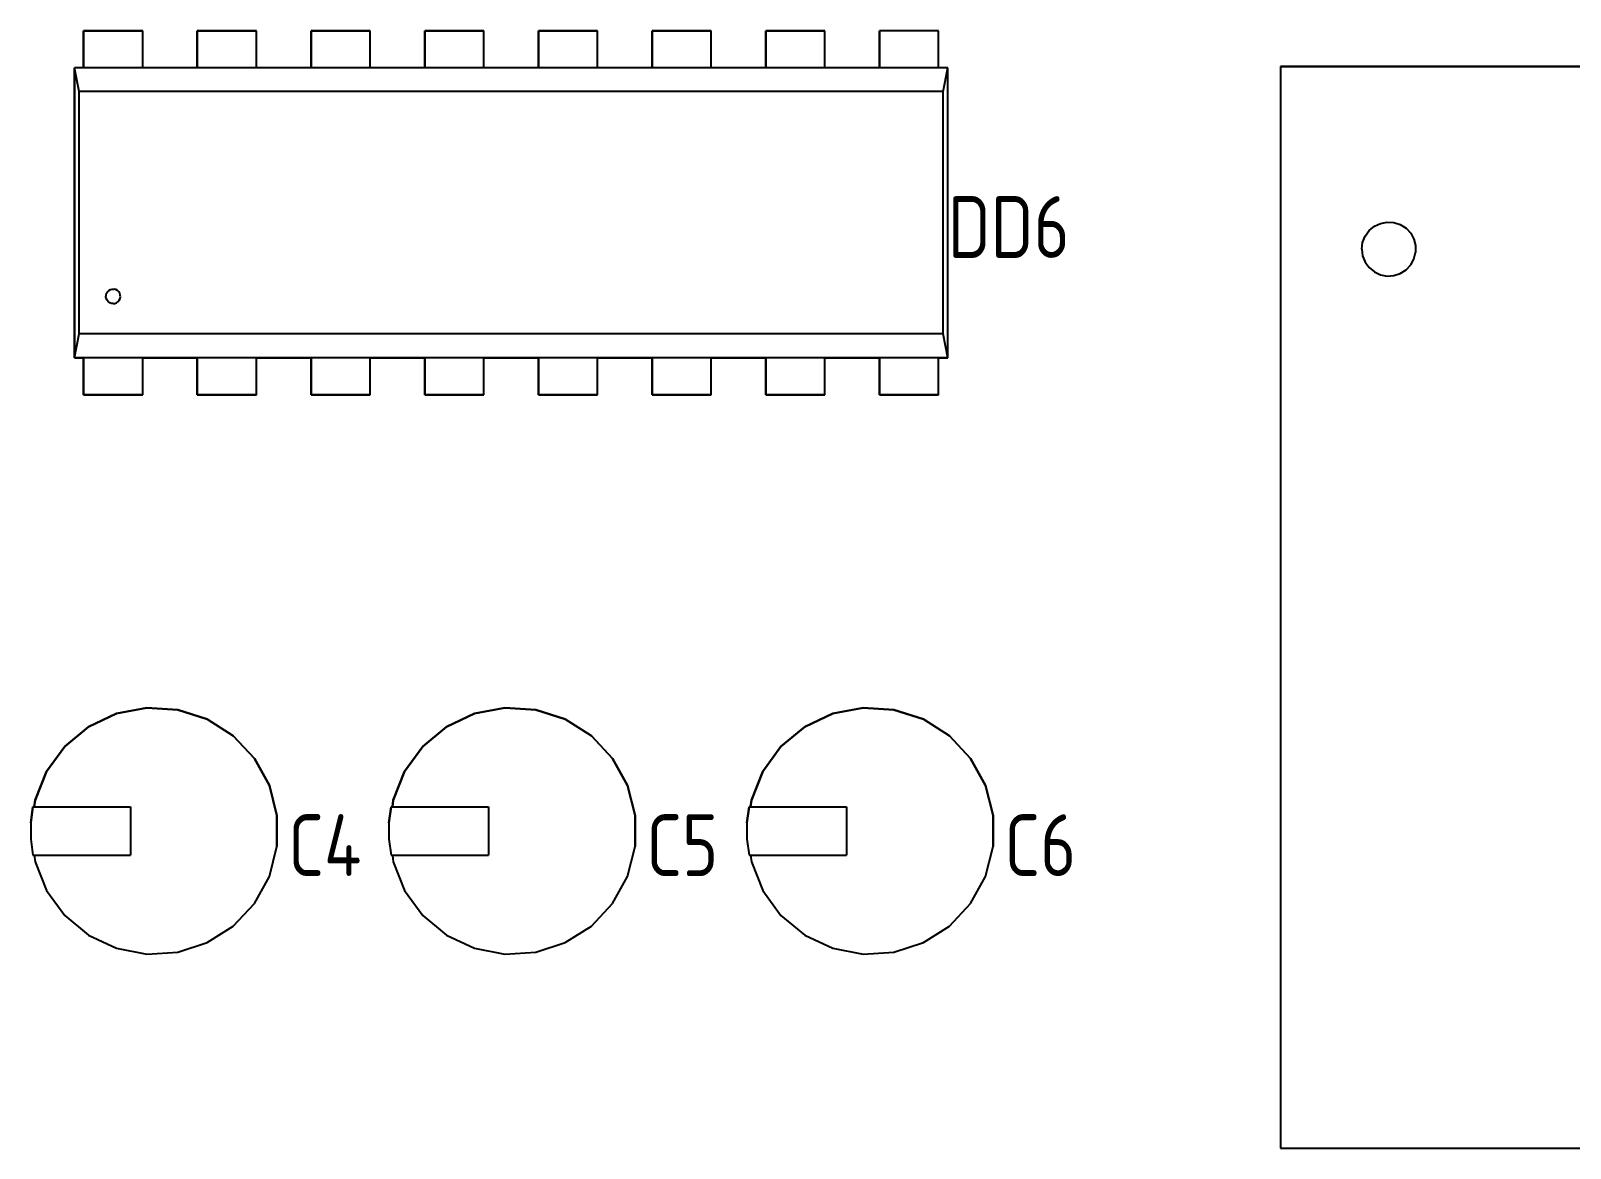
# Model space of a CAD drawing. Header units: inches. Extents: x 0 to 841, y -594 to 0.
# Drawn here: x 307.25 to 341.64, y -204.83 to -179.88 of the extents above; entities that cross this region are included whole.
import ezdxf

# ---------------------------------------------------------------- set-up
doc = ezdxf.new("R2010")
doc.units = ezdxf.units.IN
doc.header["$MEASUREMENT"] = 0
doc.styles.add('GOST type A0', font='gost.TTF', dxfattribs={"height": 2.116667})

msp = doc.modelspace()

# ---------------------------------------------------------------- linework, layer by layer
at = {"color": 7}
for p, q in [((309.746, -179.88), (308.426, -179.88)), ((308.426, -179.88), (308.426, -180.705)), ((308.426, -180.705), (308.426, -179.88)), ((308.426, -179.88), (309.746, -179.88)), ((309.746, -179.88), (308.426, -179.88)), ((308.426, -179.88), (308.426, -180.705)), ((308.426, -180.705), (308.426, -179.88)), ((308.426, -179.88), (309.746, -179.88)), ((309.746, -180.705), (309.746, -179.88)), ((309.746, -180.705), (309.746, -179.88)), ((309.746, -180.705), (309.746, -179.88)), ((309.746, -180.705), (309.746, -179.88)), ((312.286, -179.88), (310.966, -179.88)), ((310.966, -179.88), (310.966, -180.705)), ((310.966, -180.705), (310.966, -179.88)), ((310.966, -179.88), (312.286, -179.88)), ((312.286, -179.88), (310.966, -179.88)), ((310.966, -179.88), (310.966, -180.705)), ((310.966, -180.705), (310.966, -179.88)), ((310.966, -179.88), (312.286, -179.88)), ((312.286, -180.705), (312.286, -179.88)), ((312.286, -180.705), (312.286, -179.88)), ((312.286, -180.705), (312.286, -179.88)), ((312.286, -180.705), (312.286, -179.88)), ((314.826, -179.88), (313.506, -179.88)), ((313.506, -179.88), (313.506, -180.705)), ((313.506, -180.705), (313.506, -179.88)), ((313.506, -179.88), (314.826, -179.88)), ((314.826, -179.88), (313.506, -179.88)), ((313.506, -179.88), (313.506, -180.705)), ((313.506, -180.705), (313.506, -179.88)), ((313.506, -179.88), (314.826, -179.88)), ((314.826, -180.705), (314.826, -179.88)), ((314.826, -180.705), (314.826, -179.88)), ((314.826, -180.705), (314.826, -179.88)), ((314.826, -180.705), (314.826, -179.88)), ((317.366, -179.88), (316.046, -179.88)), ((316.046, -179.88), (316.046, -180.705)), ((316.046, -180.705), (316.046, -179.88)), ((316.046, -179.88), (317.366, -179.88)), ((317.366, -179.88), (316.046, -179.88)), ((316.046, -179.88), (316.046, -180.705)), ((316.046, -180.705), (316.046, -179.88)), ((316.046, -179.88), (317.366, -179.88)), ((317.366, -180.705), (317.366, -179.88)), ((317.366, -180.705), (317.366, -179.88)), ((317.366, -180.705), (317.366, -179.88)), ((317.366, -180.705), (317.366, -179.88)), ((319.906, -179.88), (318.586, -179.88)), ((318.586, -179.88), (318.586, -180.705)), ((318.586, -180.705), (318.586, -179.88)), ((318.586, -179.88), (319.906, -179.88)), ((319.906, -179.88), (318.586, -179.88)), ((318.586, -179.88), (318.586, -180.705)), ((318.586, -180.705), (318.586, -179.88)), ((318.586, -179.88), (319.906, -179.88)), ((319.906, -180.705), (319.906, -179.88)), ((319.906, -180.705), (319.906, -179.88)), ((319.906, -180.705), (319.906, -179.88)), ((319.906, -180.705), (319.906, -179.88)), ((322.446, -179.88), (321.126, -179.88)), ((321.126, -179.88), (321.126, -180.705)), ((321.126, -180.705), (321.126, -179.88)), ((321.126, -179.88), (322.446, -179.88)), ((322.446, -179.88), (321.126, -179.88)), ((321.126, -179.88), (321.126, -180.705)), ((321.126, -180.705), (321.126, -179.88)), ((321.126, -179.88), (322.446, -179.88)), ((322.446, -180.705), (322.446, -179.88)), ((322.446, -180.705), (322.446, -179.88)), ((322.446, -180.705), (322.446, -179.88)), ((322.446, -180.705), (322.446, -179.88)), ((324.986, -179.88), (323.666, -179.88)), ((323.666, -179.88), (323.666, -180.705)), ((323.666, -180.705), (323.666, -179.88)), ((323.666, -179.88), (324.986, -179.88)), ((324.986, -179.88), (323.666, -179.88)), ((323.666, -179.88), (323.666, -180.705)), ((323.666, -180.705), (323.666, -179.88)), ((323.666, -179.88), (324.986, -179.88)), ((324.986, -180.705), (324.986, -179.88)), ((324.986, -180.705), (324.986, -179.88)), ((324.986, -180.705), (324.986, -179.88)), ((324.986, -180.705), (324.986, -179.88)), ((327.526, -179.88), (326.206, -179.88)), ((326.206, -179.88), (326.206, -180.705)), ((326.206, -180.705), (326.206, -179.88)), ((327.526, -179.88), (326.206, -179.88)), ((327.526, -179.88), (326.206, -179.88)), ((326.206, -179.88), (326.206, -180.705)), ((326.206, -180.705), (326.206, -179.88)), ((327.526, -179.88), (326.206, -179.88)), ((327.526, -180.705), (327.526, -179.88)), ((327.526, -180.705), (327.526, -179.88)), ((327.526, -180.705), (327.526, -179.88)), ((327.526, -180.705), (327.526, -179.88)), ((308.426, -180.705), (308.222, -180.705)), ((308.222, -180.705), (308.222, -187.183)), ((308.222, -187.183), (308.222, -180.705)), ((308.324, -181.239), (308.222, -180.705)), ((327.73, -180.705), (308.222, -180.705)), ((308.426, -180.705), (308.222, -180.705)), ((308.222, -180.705), (308.222, -187.183)), ((308.222, -187.183), (308.222, -180.705)), ((308.324, -181.239), (308.222, -180.705)), ((327.73, -180.705), (308.222, -180.705)), ((310.966, -180.705), (309.746, -180.705)), ((310.966, -180.705), (309.746, -180.705)), ((313.506, -180.705), (312.286, -180.705)), ((313.506, -180.705), (312.286, -180.705)), ((316.046, -180.705), (314.826, -180.705)), ((316.046, -180.705), (314.826, -180.705)), ((318.586, -180.705), (317.366, -180.705)), ((318.586, -180.705), (317.366, -180.705)), ((321.126, -180.705), (319.906, -180.705)), ((321.126, -180.705), (319.906, -180.705)), ((323.666, -180.705), (322.446, -180.705)), ((323.666, -180.705), (322.446, -180.705)), ((326.206, -180.705), (324.986, -180.705)), ((326.206, -180.705), (324.986, -180.705)), ((327.73, -180.705), (327.526, -180.705)), ((327.73, -180.705), (327.526, -180.705)), ((327.628, -181.239), (327.73, -180.705)), ((327.628, -181.239), (327.73, -180.705)), ((327.73, -187.183), (327.73, -180.705)), ((327.73, -187.183), (327.73, -180.705)), ((327.73, -187.183), (327.73, -180.705)), ((327.73, -187.183), (327.73, -180.705)), ((359.324, -180.676), (335.168, -180.676)), ((335.168, -180.676), (335.168, -204.832)), ((335.168, -180.676), (335.168, -204.832)), ((335.168, -180.676), (359.324, -180.676)), ((359.324, -180.676), (335.168, -180.676)), ((335.168, -180.676), (335.168, -204.832)), ((335.168, -180.676), (335.168, -204.832)), ((335.168, -180.676), (359.324, -180.676)), ((308.324, -186.649), (308.324, -181.239)), ((327.628, -181.239), (308.324, -181.239)), ((308.324, -186.649), (308.324, -181.239)), ((327.628, -181.239), (308.324, -181.239)), ((327.628, -186.649), (327.628, -181.239)), ((327.628, -186.649), (327.628, -181.239)), ((337.144, -184.341), (337.261, -184.244)), ((337.144, -184.341), (337.261, -184.244)), ((337.261, -184.244), (337.397, -184.18)), ((337.261, -184.244), (337.397, -184.18)), ((337.397, -184.18), (337.546, -184.151)), ((337.397, -184.18), (337.546, -184.151)), ((337.546, -184.151), (337.697, -184.161)), ((337.546, -184.151), (337.697, -184.161)), ((337.697, -184.161), (337.841, -184.208)), ((337.697, -184.161), (337.841, -184.208)), ((337.841, -184.208), (337.969, -184.289)), ((337.841, -184.208), (337.969, -184.289)), ((337.969, -184.289), (338.073, -184.399)), ((337.969, -184.289), (338.073, -184.399)), ((336.98, -184.754), (336.999, -184.604)), ((336.98, -184.754), (336.999, -184.604)), ((336.999, -184.604), (337.055, -184.463)), ((336.999, -184.604), (337.055, -184.463)), ((337.055, -184.463), (337.144, -184.341)), ((337.055, -184.463), (337.144, -184.341)), ((338.073, -184.399), (338.146, -184.532)), ((338.073, -184.399), (338.146, -184.532)), ((338.146, -184.532), (338.183, -184.678)), ((338.146, -184.532), (338.183, -184.678)), ((338.183, -184.678), (338.183, -184.83)), ((338.183, -184.678), (338.183, -184.83)), ((336.98, -184.754), (336.999, -184.904)), ((336.98, -184.754), (336.999, -184.904)), ((336.999, -184.904), (337.055, -185.045)), ((336.999, -184.904), (337.055, -185.045)), ((338.073, -185.109), (338.146, -184.976)), ((338.073, -185.109), (338.146, -184.976)), ((338.146, -184.976), (338.183, -184.83)), ((338.146, -184.976), (338.183, -184.83)), ((337.055, -185.045), (337.144, -185.167)), ((337.055, -185.045), (337.144, -185.167)), ((337.144, -185.167), (337.261, -185.264)), ((337.144, -185.167), (337.261, -185.264)), ((337.261, -185.264), (337.397, -185.328)), ((337.261, -185.264), (337.397, -185.328)), ((337.397, -185.328), (337.546, -185.357)), ((337.397, -185.328), (337.546, -185.357)), ((337.546, -185.357), (337.697, -185.347)), ((337.546, -185.357), (337.697, -185.347)), ((337.697, -185.347), (337.841, -185.3)), ((337.697, -185.347), (337.841, -185.3)), ((337.841, -185.3), (337.969, -185.219)), ((337.841, -185.3), (337.969, -185.219)), ((337.969, -185.219), (338.073, -185.109)), ((337.969, -185.219), (338.073, -185.109)), ((308.94, -185.741), (308.961, -185.707)), ((308.94, -185.741), (308.961, -185.707)), ((308.961, -185.707), (308.991, -185.679)), ((308.961, -185.707), (308.991, -185.679)), ((308.991, -185.679), (309.026, -185.66)), ((308.991, -185.679), (309.026, -185.66)), ((309.026, -185.66), (309.066, -185.65)), ((309.026, -185.66), (309.066, -185.65)), ((309.066, -185.65), (309.106, -185.65)), ((309.066, -185.65), (309.106, -185.65)), ((309.146, -185.66), (309.106, -185.65)), ((309.146, -185.66), (309.106, -185.65)), ((309.181, -185.679), (309.146, -185.66)), ((309.181, -185.679), (309.146, -185.66)), ((309.211, -185.707), (309.181, -185.679)), ((309.211, -185.707), (309.181, -185.679)), ((309.233, -185.741), (309.211, -185.707)), ((309.233, -185.741), (309.211, -185.707)), ((308.924, -185.82), (308.927, -185.78)), ((308.924, -185.82), (308.927, -185.78)), ((308.932, -185.86), (308.924, -185.82)), ((308.932, -185.86), (308.924, -185.82)), ((308.927, -185.78), (308.94, -185.741)), ((308.927, -185.78), (308.94, -185.741)), ((308.949, -185.897), (308.932, -185.86)), ((308.949, -185.897), (308.932, -185.86)), ((308.975, -185.928), (308.949, -185.897)), ((308.975, -185.928), (308.949, -185.897)), ((309.008, -185.952), (308.975, -185.928)), ((309.008, -185.952), (308.975, -185.928)), ((309.046, -185.967), (309.008, -185.952)), ((309.046, -185.967), (309.008, -185.952)), ((309.086, -185.972), (309.046, -185.967)), ((309.086, -185.972), (309.046, -185.967)), ((309.086, -185.972), (309.126, -185.967)), ((309.086, -185.972), (309.126, -185.967)), ((309.126, -185.967), (309.164, -185.952)), ((309.126, -185.967), (309.164, -185.952)), ((309.164, -185.952), (309.197, -185.928)), ((309.164, -185.952), (309.197, -185.928)), ((309.197, -185.928), (309.223, -185.897)), ((309.197, -185.928), (309.223, -185.897)), ((309.223, -185.897), (309.24, -185.86)), ((309.223, -185.897), (309.24, -185.86)), ((309.245, -185.78), (309.233, -185.741)), ((309.245, -185.78), (309.233, -185.741)), ((309.24, -185.86), (309.248, -185.82)), ((309.24, -185.86), (309.248, -185.82)), ((309.248, -185.82), (309.245, -185.78)), ((309.248, -185.82), (309.245, -185.78)), ((308.222, -187.183), (308.324, -186.649)), ((308.222, -187.183), (308.324, -186.649)), ((327.628, -186.649), (308.324, -186.649)), ((327.628, -186.649), (308.324, -186.649)), ((327.73, -187.183), (327.628, -186.649)), ((327.73, -187.183), (327.628, -186.649)), ((308.222, -187.183), (308.426, -187.183)), ((327.73, -187.183), (308.222, -187.183)), ((308.222, -187.183), (308.426, -187.183)), ((327.73, -187.183), (308.222, -187.183)), ((308.426, -187.183), (308.426, -188.008)), ((308.426, -188.008), (308.426, -187.183)), ((308.426, -187.183), (308.426, -188.008)), ((308.426, -188.008), (308.426, -187.183)), ((309.746, -188.008), (309.746, -187.183)), ((309.746, -187.183), (310.966, -187.183)), ((309.746, -188.008), (309.746, -187.183)), ((309.746, -188.008), (309.746, -187.183)), ((309.746, -187.183), (310.966, -187.183)), ((309.746, -188.008), (309.746, -187.183)), ((310.966, -187.183), (310.966, -188.008)), ((310.966, -188.008), (310.966, -187.183)), ((310.966, -187.183), (310.966, -188.008)), ((310.966, -188.008), (310.966, -187.183)), ((312.286, -188.008), (312.286, -187.183)), ((312.286, -187.183), (313.506, -187.183)), ((312.286, -188.008), (312.286, -187.183)), ((312.286, -188.008), (312.286, -187.183)), ((312.286, -187.183), (313.506, -187.183)), ((312.286, -188.008), (312.286, -187.183)), ((313.506, -187.183), (313.506, -188.008)), ((313.506, -188.008), (313.506, -187.183)), ((313.506, -187.183), (313.506, -188.008)), ((313.506, -188.008), (313.506, -187.183)), ((314.826, -188.008), (314.826, -187.183)), ((314.826, -187.183), (316.046, -187.183)), ((314.826, -188.008), (314.826, -187.183)), ((314.826, -188.008), (314.826, -187.183)), ((314.826, -187.183), (316.046, -187.183)), ((314.826, -188.008), (314.826, -187.183)), ((316.046, -187.183), (316.046, -188.008)), ((316.046, -188.008), (316.046, -187.183)), ((316.046, -187.183), (316.046, -188.008)), ((316.046, -188.008), (316.046, -187.183)), ((317.366, -188.008), (317.366, -187.183)), ((317.366, -187.183), (318.586, -187.183)), ((317.366, -188.008), (317.366, -187.183)), ((317.366, -188.008), (317.366, -187.183)), ((317.366, -187.183), (318.586, -187.183)), ((317.366, -188.008), (317.366, -187.183)), ((318.586, -187.183), (318.586, -188.008)), ((318.586, -188.008), (318.586, -187.183)), ((318.586, -187.183), (318.586, -188.008)), ((318.586, -188.008), (318.586, -187.183)), ((319.906, -188.008), (319.906, -187.183)), ((319.906, -187.183), (321.126, -187.183)), ((319.906, -188.008), (319.906, -187.183)), ((319.906, -188.008), (319.906, -187.183)), ((319.906, -187.183), (321.126, -187.183)), ((319.906, -188.008), (319.906, -187.183)), ((321.126, -187.183), (321.126, -188.008)), ((321.126, -188.008), (321.126, -187.183)), ((321.126, -187.183), (321.126, -188.008)), ((321.126, -188.008), (321.126, -187.183)), ((322.446, -188.008), (322.446, -187.183)), ((322.446, -187.183), (323.666, -187.183)), ((322.446, -188.008), (322.446, -187.183)), ((322.446, -188.008), (322.446, -187.183)), ((322.446, -187.183), (323.666, -187.183)), ((322.446, -188.008), (322.446, -187.183)), ((323.666, -187.183), (323.666, -188.008)), ((323.666, -188.008), (323.666, -187.183)), ((323.666, -187.183), (323.666, -188.008)), ((323.666, -188.008), (323.666, -187.183)), ((324.986, -188.008), (324.986, -187.183)), ((324.986, -187.183), (326.206, -187.183)), ((324.986, -188.008), (324.986, -187.183)), ((324.986, -188.008), (324.986, -187.183)), ((324.986, -187.183), (326.206, -187.183)), ((324.986, -188.008), (324.986, -187.183)), ((326.206, -187.183), (326.206, -188.008)), ((326.206, -188.008), (326.206, -187.183)), ((326.206, -187.183), (326.206, -188.008)), ((326.206, -188.008), (326.206, -187.183)), ((327.526, -188.008), (327.526, -187.183)), ((327.526, -187.183), (327.73, -187.183)), ((327.526, -188.008), (327.526, -187.183)), ((327.526, -188.008), (327.526, -187.183)), ((327.526, -187.183), (327.73, -187.183)), ((327.526, -188.008), (327.526, -187.183)), ((308.426, -188.008), (309.746, -188.008)), ((309.746, -188.008), (308.426, -188.008)), ((308.426, -188.008), (309.746, -188.008)), ((309.746, -188.008), (308.426, -188.008)), ((310.966, -188.008), (312.286, -188.008)), ((312.286, -188.008), (310.966, -188.008)), ((310.966, -188.008), (312.286, -188.008)), ((312.286, -188.008), (310.966, -188.008)), ((313.506, -188.008), (314.826, -188.008)), ((314.826, -188.008), (313.506, -188.008)), ((313.506, -188.008), (314.826, -188.008)), ((314.826, -188.008), (313.506, -188.008)), ((316.046, -188.008), (317.366, -188.008)), ((317.366, -188.008), (316.046, -188.008)), ((316.046, -188.008), (317.366, -188.008)), ((317.366, -188.008), (316.046, -188.008)), ((318.586, -188.008), (319.906, -188.008)), ((319.906, -188.008), (318.586, -188.008)), ((318.586, -188.008), (319.906, -188.008)), ((319.906, -188.008), (318.586, -188.008)), ((321.126, -188.008), (322.446, -188.008)), ((322.446, -188.008), (321.126, -188.008)), ((321.126, -188.008), (322.446, -188.008)), ((322.446, -188.008), (321.126, -188.008)), ((323.666, -188.008), (324.986, -188.008)), ((324.986, -188.008), (323.666, -188.008)), ((323.666, -188.008), (324.986, -188.008)), ((324.986, -188.008), (323.666, -188.008)), ((326.206, -188.008), (327.526, -188.008)), ((327.526, -188.008), (326.206, -188.008)), ((326.206, -188.008), (327.526, -188.008)), ((327.526, -188.008), (326.206, -188.008)), ((309.839, -194.998), (309.161, -195.127)), ((309.161, -195.127), (309.839, -194.998)), ((309.839, -194.998), (309.161, -195.127)), ((309.161, -195.127), (309.839, -194.998)), ((310.529, -195.041), (309.839, -194.998)), ((309.839, -194.998), (310.529, -195.041)), ((310.529, -195.041), (309.839, -194.998)), ((309.839, -194.998), (310.529, -195.041)), ((317.839, -194.998), (317.161, -195.127)), ((317.161, -195.127), (317.839, -194.998)), ((317.839, -194.998), (317.161, -195.127)), ((317.161, -195.127), (317.839, -194.998)), ((318.529, -195.041), (317.839, -194.998)), ((317.839, -194.998), (318.529, -195.041)), ((318.529, -195.041), (317.839, -194.998)), ((317.839, -194.998), (318.529, -195.041)), ((325.839, -194.998), (325.161, -195.127)), ((325.161, -195.127), (325.839, -194.998)), ((325.839, -194.998), (325.161, -195.127)), ((325.161, -195.127), (325.839, -194.998)), ((326.529, -195.041), (325.839, -194.998)), ((325.839, -194.998), (326.529, -195.041)), ((326.529, -195.041), (325.839, -194.998)), ((325.839, -194.998), (326.529, -195.041)), ((309.161, -195.127), (308.536, -195.421)), ((308.536, -195.421), (309.161, -195.127)), ((309.161, -195.127), (308.536, -195.421)), ((308.536, -195.421), (309.161, -195.127)), ((311.186, -195.255), (310.529, -195.041)), ((310.529, -195.041), (311.186, -195.255)), ((311.186, -195.255), (310.529, -195.041)), ((310.529, -195.041), (311.186, -195.255)), ((311.769, -195.625), (311.186, -195.255)), ((311.186, -195.255), (311.769, -195.625)), ((311.769, -195.625), (311.186, -195.255)), ((311.186, -195.255), (311.769, -195.625)), ((317.161, -195.127), (316.536, -195.421)), ((316.536, -195.421), (317.161, -195.127)), ((317.161, -195.127), (316.536, -195.421)), ((316.536, -195.421), (317.161, -195.127)), ((319.186, -195.255), (318.529, -195.041)), ((318.529, -195.041), (319.186, -195.255)), ((319.186, -195.255), (318.529, -195.041)), ((318.529, -195.041), (319.186, -195.255)), ((319.769, -195.625), (319.186, -195.255)), ((319.186, -195.255), (319.769, -195.625)), ((319.769, -195.625), (319.186, -195.255)), ((319.186, -195.255), (319.769, -195.625)), ((325.161, -195.127), (324.536, -195.421)), ((324.536, -195.421), (325.161, -195.127)), ((325.161, -195.127), (324.536, -195.421)), ((324.536, -195.421), (325.161, -195.127)), ((327.186, -195.255), (326.529, -195.041)), ((326.529, -195.041), (327.186, -195.255)), ((327.186, -195.255), (326.529, -195.041)), ((326.529, -195.041), (327.186, -195.255)), ((327.769, -195.625), (327.186, -195.255)), ((327.186, -195.255), (327.769, -195.625)), ((327.769, -195.625), (327.186, -195.255)), ((327.186, -195.255), (327.769, -195.625)), ((308.536, -195.421), (308.003, -195.862)), ((308.003, -195.862), (308.536, -195.421)), ((308.536, -195.421), (308.003, -195.862)), ((308.003, -195.862), (308.536, -195.421)), ((312.242, -196.128), (311.769, -195.625)), ((311.769, -195.625), (312.242, -196.128)), ((312.242, -196.128), (311.769, -195.625)), ((311.769, -195.625), (312.242, -196.128)), ((316.536, -195.421), (316.003, -195.862)), ((316.003, -195.862), (316.536, -195.421)), ((316.536, -195.421), (316.003, -195.862)), ((316.003, -195.862), (316.536, -195.421)), ((320.242, -196.128), (319.769, -195.625)), ((319.769, -195.625), (320.242, -196.128)), ((320.242, -196.128), (319.769, -195.625)), ((319.769, -195.625), (320.242, -196.128)), ((324.536, -195.421), (324.003, -195.862)), ((324.003, -195.862), (324.536, -195.421)), ((324.536, -195.421), (324.003, -195.862)), ((324.003, -195.862), (324.536, -195.421)), ((328.242, -196.128), (327.769, -195.625)), ((327.769, -195.625), (328.242, -196.128)), ((328.242, -196.128), (327.769, -195.625)), ((327.769, -195.625), (328.242, -196.128)), ((308.003, -195.862), (307.597, -196.42)), ((307.597, -196.42), (308.003, -195.862)), ((308.003, -195.862), (307.597, -196.42)), ((307.597, -196.42), (308.003, -195.862)), ((316.003, -195.862), (315.597, -196.42)), ((315.597, -196.42), (316.003, -195.862)), ((316.003, -195.862), (315.597, -196.42)), ((315.597, -196.42), (316.003, -195.862)), ((324.003, -195.862), (323.597, -196.42)), ((323.597, -196.42), (324.003, -195.862)), ((324.003, -195.862), (323.597, -196.42)), ((323.597, -196.42), (324.003, -195.862)), ((312.575, -196.734), (312.242, -196.128)), ((312.242, -196.128), (312.575, -196.734)), ((312.575, -196.734), (312.242, -196.128)), ((312.242, -196.128), (312.575, -196.734)), ((320.575, -196.734), (320.242, -196.128)), ((320.242, -196.128), (320.575, -196.734)), ((320.575, -196.734), (320.242, -196.128)), ((320.242, -196.128), (320.575, -196.734)), ((328.575, -196.734), (328.242, -196.128)), ((328.242, -196.128), (328.575, -196.734)), ((328.575, -196.734), (328.242, -196.128)), ((328.242, -196.128), (328.575, -196.734)), ((307.597, -196.42), (307.343, -197.063)), ((307.343, -197.063), (307.597, -196.42)), ((307.597, -196.42), (307.343, -197.063)), ((307.343, -197.063), (307.597, -196.42)), ((315.597, -196.42), (315.343, -197.063)), ((315.343, -197.063), (315.597, -196.42)), ((315.597, -196.42), (315.343, -197.063)), ((315.343, -197.063), (315.597, -196.42)), ((323.597, -196.42), (323.343, -197.063)), ((323.343, -197.063), (323.597, -196.42)), ((323.597, -196.42), (323.343, -197.063)), ((323.343, -197.063), (323.597, -196.42)), ((312.746, -197.403), (312.575, -196.734)), ((312.575, -196.734), (312.746, -197.403)), ((312.746, -197.403), (312.575, -196.734)), ((312.575, -196.734), (312.746, -197.403)), ((320.746, -197.403), (320.575, -196.734)), ((320.575, -196.734), (320.746, -197.403)), ((320.746, -197.403), (320.575, -196.734)), ((320.575, -196.734), (320.746, -197.403)), ((328.746, -197.403), (328.575, -196.734)), ((328.575, -196.734), (328.746, -197.403)), ((328.746, -197.403), (328.575, -196.734)), ((328.575, -196.734), (328.746, -197.403)), ((307.293, -197.21), (307.246, -197.568)), ((307.246, -197.568), (307.293, -197.21)), ((307.293, -197.21), (307.246, -197.568)), ((307.246, -197.568), (307.293, -197.21)), ((307.324, -197.21), (307.293, -197.21)), ((307.293, -197.21), (309.47, -197.21)), ((307.324, -197.21), (307.293, -197.21)), ((307.293, -197.21), (309.47, -197.21)), ((307.343, -197.063), (307.324, -197.21)), ((307.324, -197.21), (307.343, -197.063)), ((307.343, -197.063), (307.324, -197.21)), ((307.324, -197.21), (307.343, -197.063)), ((309.47, -197.21), (309.47, -198.286)), ((309.47, -197.21), (309.47, -198.286)), ((312.746, -198.094), (312.746, -197.403)), ((312.746, -197.403), (312.746, -198.094)), ((312.746, -198.094), (312.746, -197.403)), ((312.746, -197.403), (312.746, -198.094)), ((315.293, -197.21), (315.246, -197.568)), ((315.246, -197.568), (315.293, -197.21)), ((315.293, -197.21), (315.246, -197.568)), ((315.246, -197.568), (315.293, -197.21)), ((315.324, -197.21), (315.293, -197.21)), ((315.293, -197.21), (317.47, -197.21)), ((315.324, -197.21), (315.293, -197.21)), ((315.293, -197.21), (317.47, -197.21)), ((315.343, -197.063), (315.324, -197.21)), ((315.324, -197.21), (315.343, -197.063)), ((315.343, -197.063), (315.324, -197.21)), ((315.324, -197.21), (315.343, -197.063)), ((317.47, -197.21), (317.47, -198.286)), ((317.47, -197.21), (317.47, -198.286)), ((320.746, -198.094), (320.746, -197.403)), ((320.746, -197.403), (320.746, -198.094)), ((320.746, -198.094), (320.746, -197.403)), ((320.746, -197.403), (320.746, -198.094)), ((323.293, -197.21), (323.246, -197.568)), ((323.246, -197.568), (323.293, -197.21)), ((323.293, -197.21), (323.246, -197.568)), ((323.246, -197.568), (323.293, -197.21)), ((323.324, -197.21), (323.293, -197.21)), ((323.293, -197.21), (325.47, -197.21)), ((323.324, -197.21), (323.293, -197.21)), ((323.293, -197.21), (325.47, -197.21)), ((323.343, -197.063), (323.324, -197.21)), ((323.324, -197.21), (323.343, -197.063)), ((323.343, -197.063), (323.324, -197.21)), ((323.324, -197.21), (323.343, -197.063)), ((325.47, -197.21), (325.47, -198.286)), ((325.47, -197.21), (325.47, -198.286)), ((328.746, -198.094), (328.746, -197.403)), ((328.746, -197.403), (328.746, -198.094)), ((328.746, -198.094), (328.746, -197.403)), ((328.746, -197.403), (328.746, -198.094)), ((307.246, -197.568), (307.246, -197.929)), ((307.246, -197.568), (307.246, -197.929)), ((307.246, -197.568), (307.246, -197.929)), ((307.246, -197.568), (307.246, -197.929)), ((315.246, -197.568), (315.246, -197.929)), ((315.246, -197.568), (315.246, -197.929)), ((315.246, -197.568), (315.246, -197.929)), ((315.246, -197.568), (315.246, -197.929)), ((323.246, -197.568), (323.246, -197.929)), ((323.246, -197.568), (323.246, -197.929)), ((323.246, -197.568), (323.246, -197.929)), ((323.246, -197.568), (323.246, -197.929)), ((307.246, -197.929), (307.293, -198.286)), ((307.246, -197.929), (307.293, -198.286)), ((307.246, -197.929), (307.293, -198.286)), ((307.246, -197.929), (307.293, -198.286)), ((315.246, -197.929), (315.293, -198.286)), ((315.246, -197.929), (315.293, -198.286)), ((315.246, -197.929), (315.293, -198.286)), ((315.246, -197.929), (315.293, -198.286)), ((323.246, -197.929), (323.293, -198.286)), ((323.246, -197.929), (323.293, -198.286)), ((323.246, -197.929), (323.293, -198.286)), ((323.246, -197.929), (323.293, -198.286)), ((307.293, -198.286), (307.324, -198.286)), ((307.293, -198.286), (309.47, -198.286)), ((307.293, -198.286), (307.324, -198.286)), ((307.293, -198.286), (309.47, -198.286)), ((307.324, -198.286), (307.343, -198.434)), ((307.324, -198.286), (307.343, -198.434)), ((307.324, -198.286), (307.343, -198.434)), ((307.324, -198.286), (307.343, -198.434)), ((307.343, -198.434), (307.597, -199.076)), ((307.343, -198.434), (307.597, -199.076)), ((307.343, -198.434), (307.597, -199.076)), ((307.343, -198.434), (307.597, -199.076)), ((312.575, -198.763), (312.746, -198.094)), ((312.575, -198.763), (312.746, -198.094)), ((312.575, -198.763), (312.746, -198.094)), ((312.575, -198.763), (312.746, -198.094)), ((315.293, -198.286), (315.324, -198.286)), ((315.293, -198.286), (317.47, -198.286)), ((315.293, -198.286), (315.324, -198.286)), ((315.293, -198.286), (317.47, -198.286)), ((315.324, -198.286), (315.343, -198.434)), ((315.324, -198.286), (315.343, -198.434)), ((315.324, -198.286), (315.343, -198.434)), ((315.324, -198.286), (315.343, -198.434)), ((315.343, -198.434), (315.597, -199.076)), ((315.343, -198.434), (315.597, -199.076)), ((315.343, -198.434), (315.597, -199.076)), ((315.343, -198.434), (315.597, -199.076)), ((320.575, -198.763), (320.746, -198.094)), ((320.575, -198.763), (320.746, -198.094)), ((320.575, -198.763), (320.746, -198.094)), ((320.575, -198.763), (320.746, -198.094)), ((323.293, -198.286), (323.324, -198.286)), ((323.293, -198.286), (325.47, -198.286)), ((323.293, -198.286), (323.324, -198.286)), ((323.293, -198.286), (325.47, -198.286)), ((323.324, -198.286), (323.343, -198.434)), ((323.324, -198.286), (323.343, -198.434)), ((323.324, -198.286), (323.343, -198.434)), ((323.324, -198.286), (323.343, -198.434)), ((323.343, -198.434), (323.597, -199.076)), ((323.343, -198.434), (323.597, -199.076)), ((323.343, -198.434), (323.597, -199.076)), ((323.343, -198.434), (323.597, -199.076)), ((328.575, -198.763), (328.746, -198.094)), ((328.575, -198.763), (328.746, -198.094)), ((328.575, -198.763), (328.746, -198.094)), ((328.575, -198.763), (328.746, -198.094)), ((312.242, -199.368), (312.575, -198.763)), ((312.242, -199.368), (312.575, -198.763)), ((312.242, -199.368), (312.575, -198.763)), ((312.242, -199.368), (312.575, -198.763)), ((320.242, -199.368), (320.575, -198.763)), ((320.242, -199.368), (320.575, -198.763)), ((320.242, -199.368), (320.575, -198.763)), ((320.242, -199.368), (320.575, -198.763)), ((328.242, -199.368), (328.575, -198.763)), ((328.242, -199.368), (328.575, -198.763)), ((328.242, -199.368), (328.575, -198.763)), ((328.242, -199.368), (328.575, -198.763)), ((307.597, -199.076), (308.003, -199.635)), ((307.597, -199.076), (308.003, -199.635)), ((307.597, -199.076), (308.003, -199.635)), ((307.597, -199.076), (308.003, -199.635)), ((315.597, -199.076), (316.003, -199.635)), ((315.597, -199.076), (316.003, -199.635)), ((315.597, -199.076), (316.003, -199.635)), ((315.597, -199.076), (316.003, -199.635)), ((323.597, -199.076), (324.003, -199.635)), ((323.597, -199.076), (324.003, -199.635)), ((323.597, -199.076), (324.003, -199.635)), ((323.597, -199.076), (324.003, -199.635)), ((311.769, -199.872), (312.242, -199.368)), ((311.769, -199.872), (312.242, -199.368)), ((311.769, -199.872), (312.242, -199.368)), ((311.769, -199.872), (312.242, -199.368)), ((319.769, -199.872), (320.242, -199.368)), ((319.769, -199.872), (320.242, -199.368)), ((319.769, -199.872), (320.242, -199.368)), ((319.769, -199.872), (320.242, -199.368)), ((327.769, -199.872), (328.242, -199.368)), ((327.769, -199.872), (328.242, -199.368)), ((327.769, -199.872), (328.242, -199.368)), ((327.769, -199.872), (328.242, -199.368)), ((308.003, -199.635), (308.536, -200.075)), ((308.003, -199.635), (308.536, -200.075)), ((308.003, -199.635), (308.536, -200.075)), ((308.003, -199.635), (308.536, -200.075)), ((316.003, -199.635), (316.536, -200.075)), ((316.003, -199.635), (316.536, -200.075)), ((316.003, -199.635), (316.536, -200.075)), ((316.003, -199.635), (316.536, -200.075)), ((324.003, -199.635), (324.536, -200.075)), ((324.003, -199.635), (324.536, -200.075)), ((324.003, -199.635), (324.536, -200.075)), ((324.003, -199.635), (324.536, -200.075)), ((308.536, -200.075), (309.161, -200.369)), ((308.536, -200.075), (309.161, -200.369)), ((308.536, -200.075), (309.161, -200.369)), ((308.536, -200.075), (309.161, -200.369)), ((311.186, -200.242), (311.769, -199.872)), ((311.186, -200.242), (311.769, -199.872)), ((311.186, -200.242), (311.769, -199.872)), ((311.186, -200.242), (311.769, -199.872)), ((316.536, -200.075), (317.161, -200.369)), ((316.536, -200.075), (317.161, -200.369)), ((316.536, -200.075), (317.161, -200.369)), ((316.536, -200.075), (317.161, -200.369)), ((319.186, -200.242), (319.769, -199.872)), ((319.186, -200.242), (319.769, -199.872)), ((319.186, -200.242), (319.769, -199.872)), ((319.186, -200.242), (319.769, -199.872)), ((324.536, -200.075), (325.161, -200.369)), ((324.536, -200.075), (325.161, -200.369)), ((324.536, -200.075), (325.161, -200.369)), ((324.536, -200.075), (325.161, -200.369)), ((327.186, -200.242), (327.769, -199.872)), ((327.186, -200.242), (327.769, -199.872)), ((327.186, -200.242), (327.769, -199.872)), ((327.186, -200.242), (327.769, -199.872)), ((309.161, -200.369), (309.839, -200.499)), ((309.161, -200.369), (309.839, -200.499)), ((309.161, -200.369), (309.839, -200.499)), ((309.161, -200.369), (309.839, -200.499)), ((309.839, -200.499), (310.529, -200.455)), ((309.839, -200.499), (310.529, -200.455)), ((309.839, -200.499), (310.529, -200.455)), ((309.839, -200.499), (310.529, -200.455)), ((310.529, -200.455), (311.186, -200.242)), ((310.529, -200.455), (311.186, -200.242)), ((310.529, -200.455), (311.186, -200.242)), ((310.529, -200.455), (311.186, -200.242)), ((317.161, -200.369), (317.839, -200.499)), ((317.161, -200.369), (317.839, -200.499)), ((317.161, -200.369), (317.839, -200.499)), ((317.161, -200.369), (317.839, -200.499)), ((317.839, -200.499), (318.529, -200.455)), ((317.839, -200.499), (318.529, -200.455)), ((317.839, -200.499), (318.529, -200.455)), ((317.839, -200.499), (318.529, -200.455)), ((318.529, -200.455), (319.186, -200.242)), ((318.529, -200.455), (319.186, -200.242)), ((318.529, -200.455), (319.186, -200.242)), ((318.529, -200.455), (319.186, -200.242)), ((325.161, -200.369), (325.839, -200.499)), ((325.161, -200.369), (325.839, -200.499)), ((325.161, -200.369), (325.839, -200.499)), ((325.161, -200.369), (325.839, -200.499)), ((325.839, -200.499), (326.529, -200.455)), ((325.839, -200.499), (326.529, -200.455)), ((325.839, -200.499), (326.529, -200.455)), ((325.839, -200.499), (326.529, -200.455)), ((326.529, -200.455), (327.186, -200.242)), ((326.529, -200.455), (327.186, -200.242)), ((326.529, -200.455), (327.186, -200.242)), ((326.529, -200.455), (327.186, -200.242)), ((335.168, -204.832), (359.324, -204.832)), ((335.168, -204.832), (359.324, -204.832)), ((335.168, -204.832), (359.324, -204.832)), ((335.168, -204.832), (359.324, -204.832))]:
    msp.add_line(p, q, dxfattribs=at)

# ---------------------------------------------------------------- texts
at = {"color": 7, "style": 'GOST type A0'}
for s, p in [('DD6', (327.733, -184.951)), ('C4', (312.997, -198.755)), ('C5', (320.997, -198.755)), ('C6', (328.997, -198.755))]:
    msp.add_text(s, height=1.3796, dxfattribs=at).set_placement(p)

doc.saveas('drawing.dxf')
